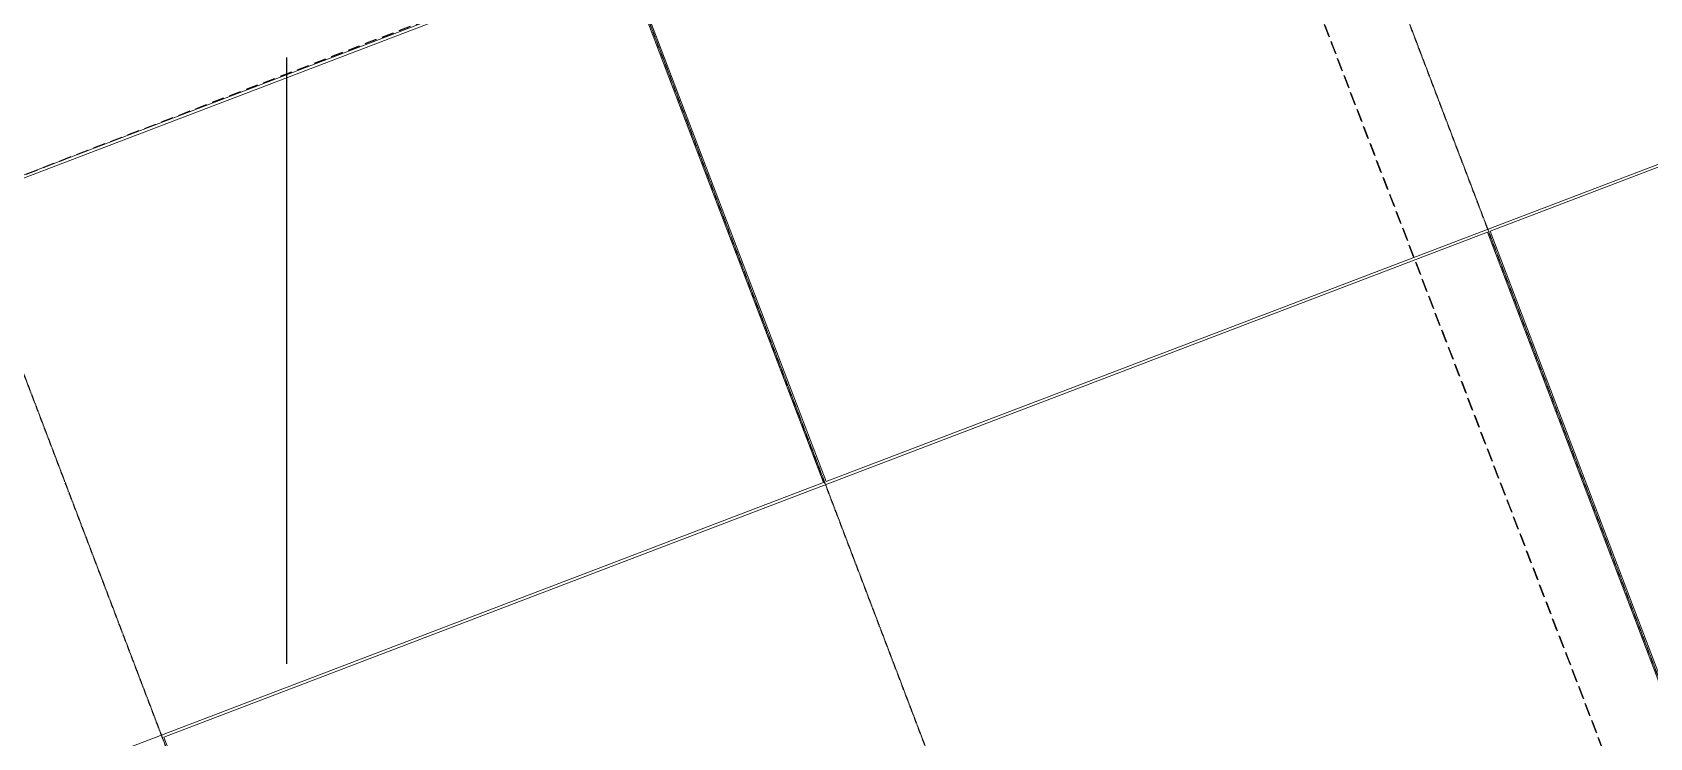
# Model space of a CAD drawing. Header units: millimetres. Extents: x 832728086 to 834530684, y 817551485 to 818349469.
# Drawn here: x 834444244 to 834452721, y 817884745 to 817888439 of the extents above; entities that cross this region are included whole.
import ezdxf

# ---------------------------------------------------------------- set-up
doc = ezdxf.new("R2010")
doc.units = ezdxf.units.MM
doc.header["$LTSCALE"] = 100
doc.linetypes.add('architecture 2$0$HIDDEN', pattern=[9.525, 6.35, -3.175])
doc.linetypes.add('Hidden', pattern=[9.525, 6.35, -3.175])
doc.layers.add('+C-160', color=160, linetype='Hidden')
doc.layers.add('architecture 2$0$126-concrete slabs-b', color=3, linetype='Continuous', lineweight=13)

# ---------------------------------------------------------------- blocks, each defined once
blk = doc.blocks.new('architecture 2$0$A$C364D581F')
at = {"color": 1, "linetype": 'architecture 2$0$HIDDEN', "ltscale": 0.0001, "elevation": 4.1749}
for points in [[(834452.6449, 817884.2414), (834463.6222, 817888.46), (834461.3802, 817894.2941), (834450.4029, 817890.0755)], [(834435.8616, 817877.7916), (834452.6449, 817884.2414), (834450.4029, 817890.0755), (834433.6196, 817883.6256)]]:
    blk.add_lwpolyline(points, close=True, dxfattribs=at)
blk = doc.blocks.new('architecture 2$0$A$C77E518AF')
at = {"layer": 'architecture 2$0$126-concrete slabs-b'}
for points in [[(834454.5851, 817891.3827), (834447.4249, 817888.6527), (834448.4036, 817886.0859), (834455.5637, 817888.8158)], [(834439.8675, 817887.5906), (834446.8053, 817890.2358), (834447.3208, 817888.8837), (834440.383, 817886.2384)], [(834451.8849, 817887.3971), (834458.8227, 817890.0423), (834459.8327, 817887.3933), (834452.8949, 817884.7481)], [(834447.3262, 817888.8696), (834440.3883, 817886.2244), (834441.4517, 817883.4353), (834448.3896, 817886.0805)], [(834444.933, 817884.7465), (834451.8709, 817887.3918), (834452.8809, 817884.7428), (834445.943, 817882.0976)]]:
    blk.add_lwpolyline(points, close=True, dxfattribs=at)
blk = doc.blocks.new('A$C062A3D83')
at = {"layer": '+C-160', "ltscale": 5}
blk.add_line((122242.1, 83071.8), (122242.1, -132688), dxfattribs=at)
at = {"layer": '+C-160', "ltscale": 0.0001}
for p, q in [((130324.8, -122534.7), (126232.3, -111801)), ((126848.9, -123860), (122756.4, -113126.3)), ((123372.9, -125185.3), (119280.4, -114451.6))]:
    blk.add_line(p, q, dxfattribs=at)
at = {"layer": '+C-160', "xscale": 1000, "yscale": 1000}
for name in ['architecture 2$0$A$C77E518AF', 'architecture 2$0$A$C364D581F']:
    blk.add_blockref(name, (-834323333.3, -818005260), dxfattribs=at)

msp = doc.modelspace()

# ---------------------------------------------------------------- block references
at = {"layer": '+C-160', "ltscale": 5}
msp.add_blockref('A$C062A3D83', (834323333.3128, 818005260.0327), dxfattribs=at)

doc.saveas('drawing.dxf')
